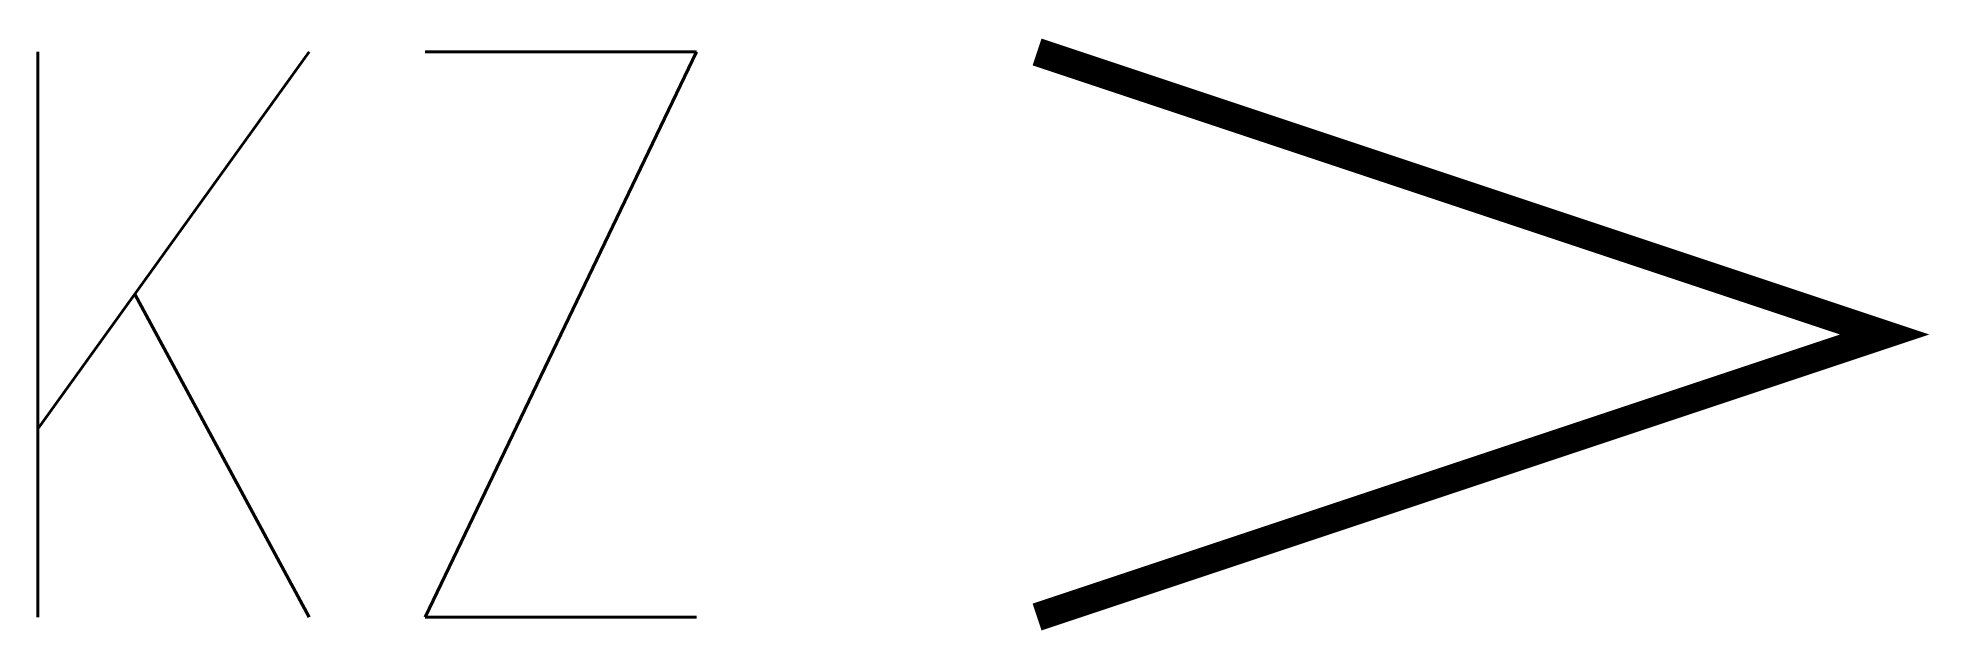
# Model space of a CAD drawing. Extents: x -6.54 to 0.16, y -1.05 to 1.05.
import ezdxf
from ezdxf.enums import TextEntityAlignment as Align

# ---------------------------------------------------------------- set-up
doc = ezdxf.new("R2010")
doc.units = 0
doc.header["$MEASUREMENT"] = 0
doc.layers.get('0').update_dxf_attribs({"linetype": 'CONTINUOUS'})
doc.styles.get("Standard").update_dxf_attribs({"font": 'txt.shx', "width": 0.8, "bigfont": 'HZTXT.SHX'})

msp = doc.modelspace()

# ---------------------------------------------------------------- linework, layer by layer
at = {"const_width": 0.1}
msp.add_lwpolyline([(-3, 1), (0, 0), (-3, -1)], dxfattribs=at)

# ---------------------------------------------------------------- texts
at = {"width": 0.8}
msp.add_text('KZ', height=2, dxfattribs=at).set_placement((-4, 0), align=Align.MIDDLE_RIGHT)

doc.saveas('drawing.dxf')
